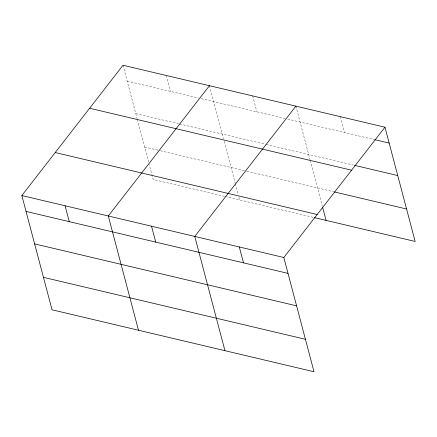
<?xml version="1.0" encoding="UTF-8"?>
<svg xmlns="http://www.w3.org/2000/svg" width="437" height="437" viewBox="0 0 437 437"><rect width="100%" height="100%" fill="white"/><g stroke="black" fill="none" stroke-linecap="round" stroke-linejoin="round"><path stroke-width="0.33" stroke-dasharray="2.19 1.64" d="M127.189 81.135L198.573 98.019M201.195 98.636L285.028 118.465M287.644 119.082L374.099 139.529M135.765 113.598L178.334 123.666M179.645 123.971L265.439 144.265M266.095 144.423L353.2 165.022M144.603 147.04L159.663 150.601M160.319 150.76L246.113 171.047M246.768 171.206L333.873 191.805M224.563 196.382L153.179 179.503L149.23 164.569M225.219 196.541L313.635 217.451M340.428 116.679L344.624 132.558M295.893 106.142L310.052 159.734M310.226 160.39L322.304 206.111M252.668 95.921L256.863 111.806M209.443 85.696L223.427 138.633M224.121 141.255L235.166 183.07M235.341 183.715L238.258 194.755M238.941 197.349L239.629 199.949M166.218 75.475L170.414 91.36M122.994 65.25L137.152 118.842M137.322 119.498L148.547 161.974"/><path stroke-width="0.66" d="M384.964 127.211L283.821 257.497L314.006 371.75L52.036 309.789L21.85 195.541L122.994 65.25L384.964 127.211L415.15 241.459L314.29 217.604M209.443 85.696L108.3 215.987L138.485 330.235M295.893 106.142L194.755 236.433L224.94 350.682M374.749 139.687L389.159 143.096M354.511 165.333L397.736 175.554M89.612 108.245L351.588 170.206M334.529 191.958L406.574 209.001M55.226 152.546L317.202 214.501M21.85 195.541L283.821 257.497M26.045 211.426L288.021 273.382M34.621 243.884L296.597 305.845M43.46 277.331L305.43 339.287M322.648 207.411L326.078 220.395M239.285 246.965L243.485 262.85M151.524 226.208L155.725 242.093M65.075 205.761L69.27 221.646"/></g></svg>
